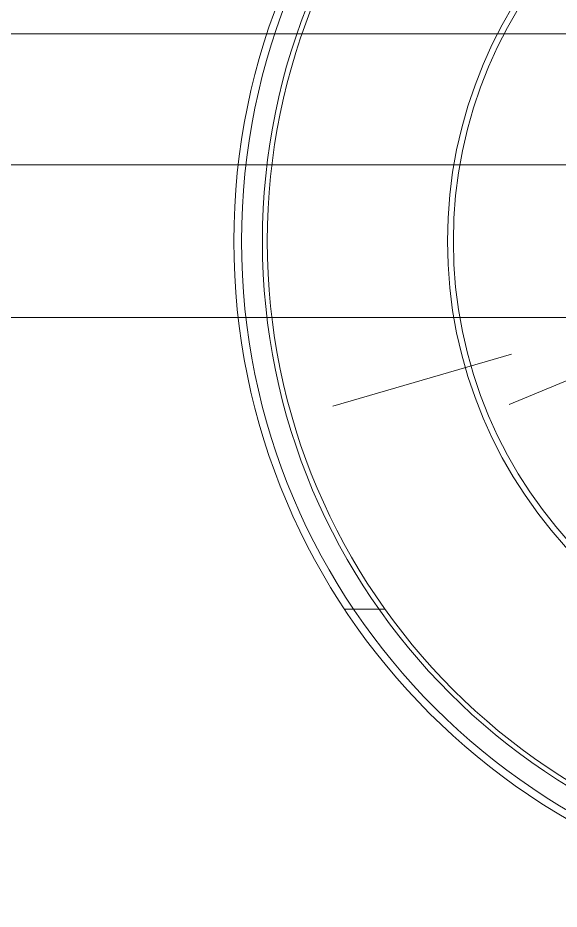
# Model space of a CAD drawing. Header units: millimetres. Extents: x -637480 to 299894, y -125373 to 39000.
# Drawn here: x 136773.7 to 136915.5, y 11695.6 to 11929.2 of the extents above; entities that cross this region are included whole.
import ezdxf

# ---------------------------------------------------------------- set-up
doc = ezdxf.new("R2010")
doc.units = ezdxf.units.MM
doc.layers.add('AM_BOR', color=4, linetype='Continuous', lineweight=25)
doc.layers.add('Xref building Toll$0$P-SANR-FIXT', color=6, linetype='Continuous', lineweight=9)

# ---------------------------------------------------------------- blocks, each defined once
blk = doc.blocks.new('Xref building Toll$0$FP_278-MASTER GROUND FLOOR')
at = {"layer": 'Xref building Toll$0$P-SANR-FIXT'}
blk.add_line((10.37, 537.3), (-3.18, 584.1), dxfattribs=at)
blk = doc.blocks.new('Xref building Toll$0$FP_277-MASTER GROUND FLOOR')
at = {"layer": 'Xref building Toll$0$P-SANR-FIXT'}
blk.add_blockref('Xref building Toll$0$FP_278-MASTER GROUND FLOOR', (0, 0), dxfattribs=at)
blk = doc.blocks.new('Xref building Toll$0$FP_280-MASTER GROUND FLOOR')
at = {"layer": 'Xref building Toll$0$P-SANR-FIXT'}
blk.add_line((9.52, 508.29), (-2.79, 537.9), dxfattribs=at)
blk = doc.blocks.new('Xref building Toll$0$FP_279-MASTER GROUND FLOOR')
at = {"layer": 'Xref building Toll$0$P-SANR-FIXT'}
blk.add_blockref('Xref building Toll$0$FP_280-MASTER GROUND FLOOR', (0, 0), dxfattribs=at)
blk = doc.blocks.new('Xref building Toll$0$FP_292-MASTER GROUND FLOOR')
at = {"layer": 'Xref building Toll$0$P-SANR-FIXT'}
blk.add_line((60, 205), (60, 740), dxfattribs=at)
blk = doc.blocks.new('Xref building Toll$0$FP_294-MASTER GROUND FLOOR')
at = {"layer": 'Xref building Toll$0$P-SANR-FIXT'}
blk.add_line((20, 740), (20, 205), dxfattribs=at)
blk = doc.blocks.new('Xref building Toll$0$Safety_Shower_amp_Eye_Wash_6042 - Existing-1629958-MASTER GROUND FLOOR')
at = {"layer": 'Xref building Toll$0$P-SANR-FIXT'}
h = blk.add_hatch(dxfattribs=at)
h.set_pattern_fill('FP_312', color=256, style=0, pattern_type=2)
h.set_pattern_definition([(90, (0, 0), (-406, 2e-14), [])])
edge = h.paths.add_edge_path(flags=0)
edge.add_arc((40, 435), 166.25, 180, 360)
edge.add_arc((40, 435), 166.25, 360, 540)
edge = h.paths.add_edge_path(flags=0)
edge.add_arc((40, 435), 175, 180, 360)
edge.add_arc((40, 435), 175, 360, 540)
for radius, start in [(175, 360), (175, 0), (173, 0), (173, 0), (167.53, 0), (166.25, 0), (119.08, 0), (117.53, 0)]:
    blk.add_arc((40, 435), radius, start, 180, dxfattribs=at)
for name in ['Xref building Toll$0$FP_294-MASTER GROUND FLOOR', 'Xref building Toll$0$FP_292-MASTER GROUND FLOOR', 'Xref building Toll$0$FP_277-MASTER GROUND FLOOR', 'Xref building Toll$0$FP_279-MASTER GROUND FLOOR']:
    blk.add_blockref(name, (0, 0), dxfattribs=at)
blk = doc.blocks.new('Xref building Toll$0$Shower Stall-2D - Shower Stall-2D-1628917-MASTER GROUND FLOOR')
at = {"layer": 'Xref building Toll$0$P-SANR-FIXT'}
blk.add_line((75, 1185), (1185, 1185), dxfattribs=at)
blk = doc.blocks.new('Xref building Toll')
at = {"layer": 'Xref building Toll$0$P-SANR-FIXT', "rotation": 90}
blk.add_blockref('Xref building Toll$0$Safety_Shower_amp_Eye_Wash_6042 - Existing-1629958-MASTER GROUND FLOOR', (137440.28, 11830.68), dxfattribs=at)
at = {"layer": 'Xref building Toll$0$P-SANR-FIXT'}
blk.add_blockref('Xref building Toll$0$Shower Stall-2D - Shower Stall-2D-1628917-MASTER GROUND FLOOR', (136130.28, 10740), dxfattribs=at)

msp = doc.modelspace()

# ---------------------------------------------------------------- block references
at = {"layer": 'AM_BOR'}
msp.add_blockref('Xref building Toll', (0, 0), dxfattribs=at)

doc.saveas('drawing.dxf')
